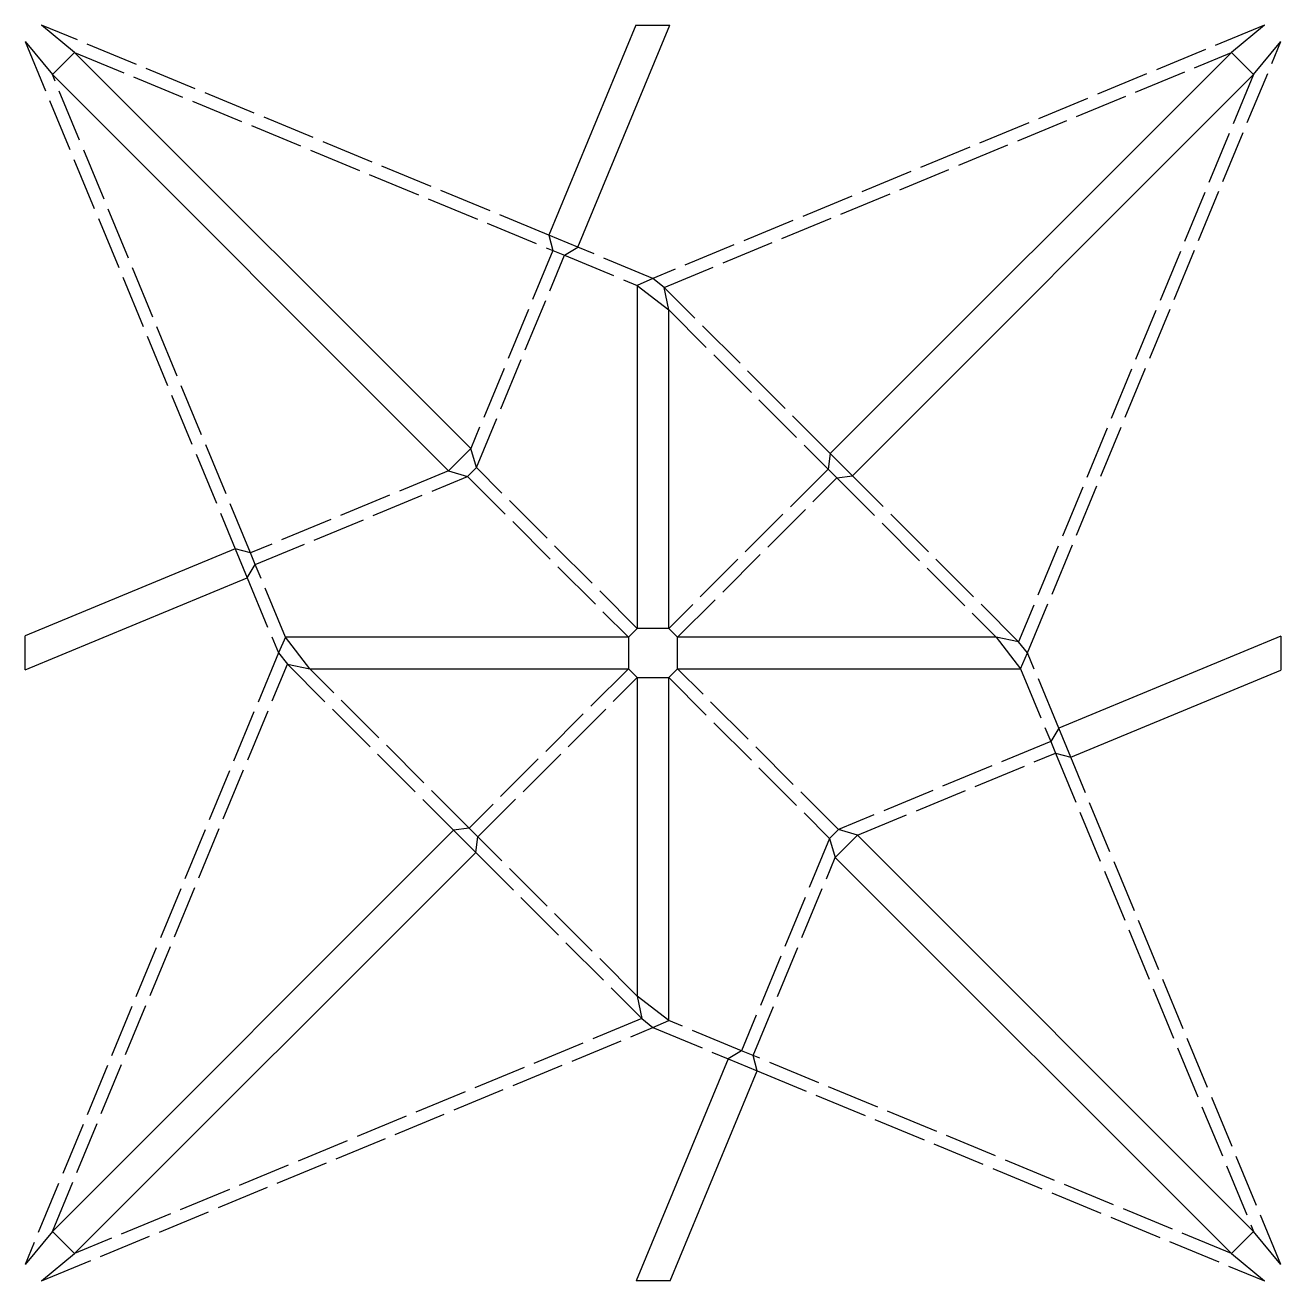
# Model space of a CAD drawing. Header units: millimetres. Extents: x 199.6 to 259.6, y 134 to 194.
import ezdxf

# ---------------------------------------------------------------- set-up
doc = ezdxf.new("R2010")
doc.units = ezdxf.units.MM
doc.linetypes.add('DASHEDX2', pattern=[3.048, 2.54, -0.508])
for name, color, linetype, lineweight in [('Border', 7, 'BYLAYER', 30), ('Mountain', 1, 'BYLAYER', 25), ('Valley', 5, 'DASHEDX2', 25)]:
    doc.layers.add(name, color=color, linetype=linetype, lineweight=lineweight)

msp = doc.modelspace()

# ---------------------------------------------------------------- linework, layer by layer
at = {"layer": 'Border'}
for p, q in [((201.973, 192.669), (200.395, 193.973)), ((228.796, 193.973), (230.42, 193.973)), ((258.822, 193.973), (257.243, 192.669)), ((199.609, 193.187), (200.913, 191.609)), ((200.913, 191.609), (201.973, 192.669)), ((257.243, 192.669), (258.304, 191.609)), ((258.304, 191.609), (259.607, 193.187)), ((224.637, 183.931), (224.823, 183.205)), ((226.023, 183.357), (224.637, 183.931)), ((224.823, 183.205), (225.377, 182.975)), ((225.377, 182.975), (226.023, 183.357)), ((229.608, 181.872), (228.858, 181.533)), ((230.138, 181.442), (229.608, 181.872)), ((228.858, 181.533), (230.358, 180.373)), ((230.358, 180.373), (230.138, 181.442)), ((220.903, 173.74), (219.842, 172.679)), ((221.176, 172.831), (220.903, 173.74)), ((238.077, 173.503), (237.971, 172.76)), ((239.138, 172.442), (238.077, 173.503)), ((220.751, 172.407), (221.176, 172.831)), ((219.842, 172.679), (220.751, 172.407)), ((237.971, 172.76), (238.395, 172.336)), ((238.395, 172.336), (239.138, 172.442)), ((210.377, 168.759), (209.651, 168.945)), ((209.651, 168.945), (210.225, 167.559)), ((210.607, 168.205), (210.377, 168.759)), ((210.225, 167.559), (210.607, 168.205)), ((228.858, 165.148), (228.434, 164.724)), ((230.358, 165.148), (228.858, 165.148)), ((230.783, 164.724), (230.358, 165.148)), ((199.609, 163.162), (199.609, 164.786)), ((212.049, 164.724), (211.71, 163.974)), ((213.209, 163.224), (212.049, 164.724)), ((228.434, 164.724), (228.434, 163.224)), ((230.783, 163.224), (230.783, 164.724)), ((247.077, 164.503), (246.008, 164.724)), ((246.008, 164.724), (247.168, 163.224)), ((247.507, 163.974), (247.077, 164.503)), ((259.607, 164.785), (259.607, 163.161)), ((211.71, 163.974), (212.14, 163.444)), ((247.168, 163.224), (247.507, 163.974)), ((212.14, 163.444), (213.209, 163.224)), ((228.434, 163.224), (228.858, 162.799)), ((230.358, 162.799), (230.783, 163.224)), ((228.858, 162.799), (230.358, 162.799)), ((248.992, 160.388), (248.61, 159.743)), ((249.566, 159.002), (248.992, 160.388)), ((248.61, 159.743), (248.84, 159.188)), ((248.84, 159.188), (249.566, 159.002)), ((220.822, 155.611), (220.079, 155.505)), ((220.079, 155.505), (221.14, 154.444)), ((221.246, 155.187), (220.822, 155.611)), ((238.466, 155.541), (238.041, 155.116)), ((239.375, 155.268), (238.466, 155.541)), ((221.14, 154.444), (221.246, 155.187)), ((238.041, 155.116), (238.314, 154.207)), ((238.314, 154.207), (239.375, 155.268)), ((230.358, 146.414), (228.858, 147.574)), ((228.858, 147.574), (229.079, 146.505)), ((229.079, 146.505), (229.608, 146.075)), ((229.608, 146.075), (230.358, 146.414)), ((233.84, 144.972), (233.194, 144.59)), ((234.394, 144.743), (233.84, 144.972)), ((234.58, 144.016), (234.394, 144.743)), ((233.194, 144.59), (234.58, 144.016)), ((200.913, 136.339), (199.609, 134.76)), ((201.973, 135.278), (200.913, 136.339)), ((258.304, 136.339), (257.243, 135.278)), ((259.607, 134.76), (258.304, 136.339)), ((200.395, 133.975), (201.973, 135.278)), ((257.243, 135.278), (258.822, 133.975)), ((230.421, 133.975), (228.797, 133.975))]:
    msp.add_line(p, q, dxfattribs=at)
at = {"layer": 'Mountain'}
for p, q in [((228.796, 193.973), (224.637, 183.931)), ((226.023, 183.357), (230.42, 193.973)), ((220.903, 173.74), (201.973, 192.669)), ((257.243, 192.669), (238.077, 173.503)), ((200.913, 191.609), (219.842, 172.679)), ((239.138, 172.442), (258.304, 191.609)), ((228.858, 181.533), (228.858, 165.148)), ((230.358, 165.148), (230.358, 180.373)), ((209.651, 168.945), (199.609, 164.786)), ((199.609, 163.162), (210.225, 167.559)), ((228.434, 164.724), (212.049, 164.724)), ((246.008, 164.724), (230.783, 164.724)), ((259.607, 164.785), (248.992, 160.388)), ((213.209, 163.224), (228.434, 163.224)), ((230.783, 163.224), (247.168, 163.224)), ((228.858, 162.799), (228.858, 147.574)), ((230.358, 146.414), (230.358, 162.799)), ((249.566, 159.002), (259.607, 163.161)), ((220.079, 155.505), (200.913, 136.339)), ((258.304, 136.339), (239.375, 155.268)), ((201.973, 135.278), (221.14, 154.444)), ((238.314, 154.207), (257.243, 135.278)), ((233.194, 144.59), (228.797, 133.975)), ((230.421, 133.975), (234.58, 144.016))]:
    msp.add_line(p, q, dxfattribs=at)
at = {"layer": 'Valley'}
for p, q in [((224.637, 183.931), (200.395, 193.973)), ((258.822, 193.973), (229.608, 181.872)), ((199.609, 193.187), (209.651, 168.945)), ((201.973, 192.669), (224.823, 183.205)), ((230.138, 181.442), (257.243, 192.669)), ((247.507, 163.974), (259.607, 193.187)), ((210.377, 168.759), (200.913, 191.609)), ((258.304, 191.609), (247.077, 164.503)), ((224.823, 183.205), (220.903, 173.74)), ((229.608, 181.872), (226.023, 183.357)), ((221.176, 172.831), (225.377, 182.975)), ((225.377, 182.975), (228.858, 181.533)), ((238.077, 173.503), (230.138, 181.442)), ((230.358, 180.373), (237.971, 172.76)), ((228.858, 165.148), (221.176, 172.831)), ((219.842, 172.679), (210.377, 168.759)), ((210.607, 168.205), (220.751, 172.407)), ((220.751, 172.407), (228.434, 164.724)), ((237.971, 172.76), (230.358, 165.148)), ((230.783, 164.724), (238.395, 172.336)), ((238.395, 172.336), (246.008, 164.724)), ((247.077, 164.503), (239.138, 172.442)), ((212.049, 164.724), (210.607, 168.205)), ((210.225, 167.559), (211.71, 163.974)), ((211.71, 163.974), (199.609, 134.76)), ((248.992, 160.388), (247.507, 163.974)), ((200.913, 136.339), (212.14, 163.444)), ((212.14, 163.444), (220.079, 155.505)), ((220.822, 155.611), (213.209, 163.224)), ((228.434, 163.224), (220.822, 155.611)), ((238.466, 155.541), (230.783, 163.224)), ((247.168, 163.224), (248.61, 159.743)), ((221.246, 155.187), (228.858, 162.799)), ((230.358, 162.799), (238.041, 155.116)), ((248.61, 159.743), (238.466, 155.541)), ((239.375, 155.268), (248.84, 159.188)), ((248.84, 159.188), (258.304, 136.339)), ((259.607, 134.76), (249.566, 159.002)), ((228.858, 147.574), (221.246, 155.187)), ((238.041, 155.116), (233.84, 144.972)), ((221.14, 154.444), (229.079, 146.505)), ((234.394, 144.743), (238.314, 154.207)), ((229.079, 146.505), (201.973, 135.278)), ((233.84, 144.972), (230.358, 146.414)), ((200.395, 133.975), (229.608, 146.075)), ((229.608, 146.075), (233.194, 144.59)), ((257.243, 135.278), (234.394, 144.743)), ((234.58, 144.016), (258.822, 133.975))]:
    msp.add_line(p, q, dxfattribs=at)

doc.saveas('drawing.dxf')
